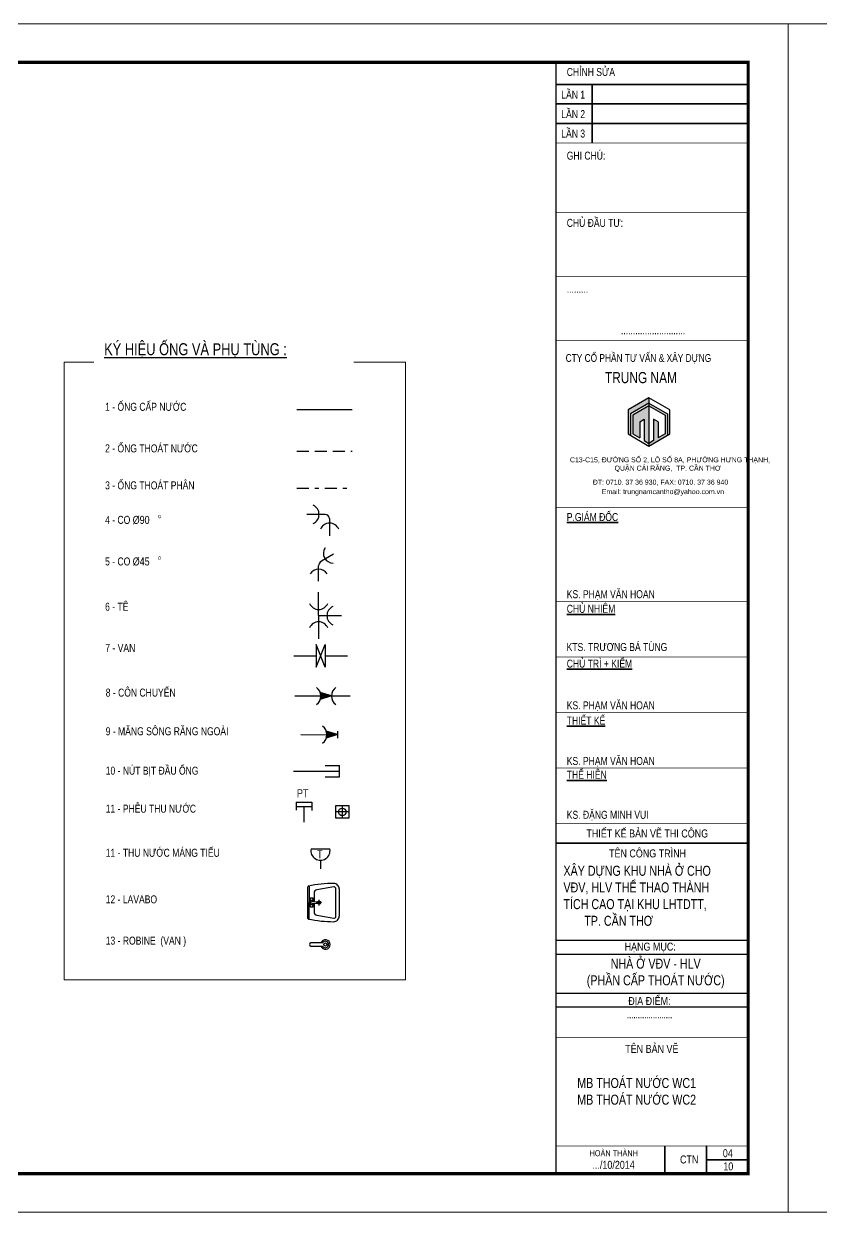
# Model space of a CAD drawing. Header units: millimetres. Extents: x -341 to 79, y 65 to 137.
# Drawn here: x -192.32 to -172.39, y 107.61 to 137.31 of the extents above; entities that cross this region are included whole.
import ezdxf

# ---------------------------------------------------------------- set-up
doc = ezdxf.new("R2010")
doc.units = ezdxf.units.MM
doc.header["$LTSCALE"] = 0.3
doc.header["$MEASUREMENT"] = 0
doc.linetypes.add('DASHDOTX2', pattern=[2, 1, -0.5, 0, -0.5])
doc.linetypes.add('HIDDEN', pattern=[0.375, 0.25, -0.125])
doc.layers.get('0').update_dxf_attribs({"linetype": 'CONTINUOUS', "lineweight": 13})
doc.layers.get('DEFPOINTS').update_dxf_attribs({"linetype": 'CONTINUOUS', "lineweight": 13})
for name, color, linetype in [('KHUNG', 6, 'CONTINUOUS'), ('LAYER 7', 7, 'CONTINUOUS'), ('LAYER1', 1, 'CONTINUOUS'), ('LAYER5', 5, 'CONTINUOUS'), ('LAYER7', 7, 'CONTINUOUS'), ('NETMANH', 44, 'CONTINUOUS'), ('THEP DOC_0.6', 6, 'CONTINUOUS'), ('Vat dung', 124, 'CONTINUOUS')]:
    doc.layers.add(name, color=color, linetype=linetype)
doc.layers.add('KICH THUOC 1', color=9, linetype='CONTINUOUS', lineweight=13)
doc.layers.add('Layer6', color=7, linetype='CONTINUOUS', true_color=0xffe8a3)
doc.styles.add('HELVE-KT', font='VHELVCN.TTF')
doc.styles.add('VNI - HELVE', font='VBOOKMN.TTF', dxfattribs={"width": 0.8})
doc.styles.add('VNIHC2', font='VHELVCN.TTF', dxfattribs={"width": 0.8})

# ---------------------------------------------------------------- blocks, each defined once
blk = doc.blocks.new('AAEER')
at = {"linetype": 'Continuous', "ltscale": 0.08}
h = blk.add_hatch(color=8, dxfattribs=at)
h.paths.add_polyline_path([(377.886, 656.949), (377.886, 657.083), (377.366, 656.782), (377.366, 656.181), (377.423, 656.148), (377.423, 656.682)])
h.paths.add_polyline_path([(377.886, 656.882), (377.481, 656.649), (377.481, 656.181), (377.655, 656.081), (377.655, 656.482), (377.771, 656.548), (377.771, 656.014), (377.886, 655.947)])
blk.add_hatch(color=8, dxfattribs=at).paths.add_polyline_path([(378.118, 656.482), (378.002, 656.548), (378.002, 656.014), (377.886, 655.947), (377.886, 655.88), (378.349, 656.148), (378.349, 656.682), (377.886, 656.949), (377.886, 656.882), (378.291, 656.649), (378.291, 656.181), (378.118, 656.081)])
for p, q in [((377.886, 657.083), (377.886, 656.949)), ((377.886, 657.083), (377.886, 655.88)), ((377.886, 656.949), (377.423, 656.682)), ((377.423, 656.682), (377.423, 656.148)), ((377.886, 656.882), (377.481, 656.649)), ((377.886, 656.949), (378.349, 656.682)), ((377.886, 656.882), (377.886, 655.947)), ((377.886, 656.882), (378.291, 656.649)), ((378.349, 656.682), (378.349, 656.148)), ((377.481, 656.649), (377.481, 656.181)), ((377.655, 656.482), (377.771, 656.548)), ((377.655, 656.482), (377.655, 656.081)), ((377.771, 656.548), (377.771, 656.014)), ((378.118, 656.482), (378.002, 656.548)), ((378.002, 656.548), (378.002, 656.014)), ((378.118, 656.482), (378.118, 656.081)), ((378.291, 656.649), (378.291, 656.181))]:
    blk.add_line(p, q, dxfattribs=at)
blk.add_lwpolyline([(377.366, 656.181), (377.886, 655.88), (378.407, 656.181), (378.407, 656.782), (377.886, 657.083), (377.366, 656.782)], close=True, dxfattribs=at)
for points in [[(377.481, 656.181), (377.655, 656.081)], [(378.291, 656.181), (378.118, 656.081)], [(377.771, 656.014), (377.886, 655.947)], [(378.002, 656.014), (377.886, 655.947)]]:
    blk.add_lwpolyline(points, dxfattribs=at)
for points in [[(375.565, 643.528), (380.365, 643.528)], [(375.565, 643.18), (380.365, 643.18)], [(375.565, 642.208), (380.365, 642.208)], [(375.565, 641.861), (380.365, 641.861)]]:
    blk.add_lwpolyline(points)
at = {"layer": 'LAYER 7', "lineweight": 35}
for points in [[(375.565, 664.914), (380.365, 664.914)], [(376.469, 663.456), (376.469, 664.914)], [(375.565, 664.428), (380.365, 664.428)], [(375.565, 663.942), (380.365, 663.942)], [(375.565, 645.958), (380.365, 645.958)], [(378.282, 638.389), (378.282, 637.695)], [(379.323, 638.389), (379.323, 638.389), (379.323, 637.695)], [(379.323, 638.042), (380.365, 638.042)]]:
    blk.add_lwpolyline(points, dxfattribs=at)
at = {"layer": 'LAYER7', "const_width": 0.0278}
blk.add_lwpolyline([(380.365, 665.47), (375.565, 665.47), (375.565, 637.695), (380.365, 637.695)], close=True, dxfattribs=at)
at = {"layer": 'LAYER7'}
for points, const_width in [([(375.565, 663.456), (380.365, 663.456)], 0.0174), ([(375.565, 661.712), (380.365, 661.712)], 0.0174), ([(375.565, 660.112), (380.365, 660.112)], 0.0174), ([(375.565, 658.512), (380.365, 658.512)], 0.0212), ([(375.565, 654.346), (380.365, 654.346)], 0.0174), ([(375.565, 651.999), (380.365, 651.999)], 0.0174), ([(375.565, 650.61), (380.365, 650.61)], 0.0174), ([(375.565, 649.221), (380.365, 649.221)], 0.0174), ([(375.565, 647.833), (380.365, 647.833)], 0.0174), ([(375.565, 646.444), (380.365, 646.444)], 0.0174), ([(375.565, 641.097), (380.365, 641.097)], 0.0174), ([(375.565, 638.389), (380.365, 638.389)], 0.0174)]:
    blk.add_lwpolyline(points, dxfattribs=dict(at, const_width=const_width))
at = {"layer": 'LAYER 7', "lineweight": 35, "style": 'VNI - HELVE'}
for s, insert, char_height, width, attachment_point in [('CHÆNH SÖÛA', (375.833, 665.327), 0.2, 5.31965, 1), ('LAÀN 1', (375.696, 664.761), 0.2, 5.31965, 1), ('LAÀN 2', (375.696, 664.275), 0.2, 5.31965, 1), ('LAÀN 3', (375.696, 663.789), 0.2, 5.31965, 1), ('GHI CHUÙ:', (375.833, 663.236), 0.2, 5.31965, 1), ('CHUÛ ÑAÀU TÖ:', (375.833, 661.556), 0.2, 5.31965, 1), ('.........', (375.833, 659.91), 0.2, 5.31965, 1), ('...........................', (377.188, 658.873), 0.2, 5.31965, 1), ('{\\LP.GIAÙM ÑOÁC}', (375.833, 654.205), 0.2, 5.31965, 1), ('KS. PHAÏM VAÊN HOAN', (375.833, 652.277), 0.2, 5.31965, 1), ('{\\LCHUÛ NHIEÄM}', (375.833, 651.912), 0.2, 5.31965, 1), ('KTS. TRÖÔNG BAÙ TUØNG', (375.828, 650.957), 0.2, 5.31965, 1), ('{\\LCHUÛ TRÌ + KIEÅM}', (375.833, 650.542), 0.2, 5.31965, 1), ('KS. PHAÏM VAÊN HOAN', (375.833, 649.499), 0.2, 5.31965, 1), ('{\\LTHIEÁT KEÁ}', (375.833, 649.118), 0.2, 5.31965, 1), ('KS. PHAÏM VAÊN HOAN', (375.833, 648.11), 0.2, 5.31965, 1), ('{\\LTHEÅ HIEÄN}', (375.833, 647.765), 0.2, 5.31965, 1), ('KS. ÑAËNG MINH VUI', (375.833, 646.764), 0.2, 5.31965, 1), ('{\\fVNI-Helve|b0|i0|c0|p2;THIEÁT KEÁ BAÛN VEÕ THI COÂNG}', (376.323, 646.297), 0.2, 5.31965, 1), ('{\\fVNI-Helve|b0|i0|c0|p2;TEÂN COÂNG TRÌNH}', (376.889, 645.799), 0.2, 5.31965, 1), ('XAÂY DÖÏNG KHU NHAØ ÔÛ CHO\\PVÑV, HLV THEÅ THAO THAØNH \\PTÍCH CAO TAÏI KHU LHTDTT, \\P       TP. CAÀN THÔ', (375.75, 645.39), 0.25, 7.09083, 1), ('{\\fVNI-Helve|b0|i0|c0|p2;HAÏNG MUÏC:}', (377.279, 643.469), 0.2, 5.31965, 1), ('NHAØ ÔÛ VÑV - HLV\\P(PHAÀN CAÁP THOAÙT NÖÔÙC)', (378.055, 643.07), 0.25, 4.30245, 2), ('{\\fVNI-Helve|b0|i0|c0|p2;ÑÒA ÑIEÅM:}', (377.37, 642.111), 0.2, 5.31965, 1), ('{\\fVNI-Helve|b0|i0|c0|p2;.....................}', (377.337, 641.754), 0.17359, 5.31965, 1), ('{\\fVNI-Helve|b0|i0|c0|p2;TEÂN BAÛN VEÕ}', (377.294, 640.914), 0.2, 5.31965, 1), ('{\\fVNI-Helve|b0|i0|c0|p2;HOAØN THAØNH}', (376.401, 638.282), 0.15, 5.31965, 1), ('{\\fVNI-Helve|b0|i0|c0|p2;.../10/2014}', (376.475, 638.017), 0.2, 5.31965, 1), ('{\\fVNI-Helve|b0|i0|c0|p2;CTN}', (378.663, 638.151), 0.2, 5.31965, 1), ('{\\fVNI-Helve|b0|i0|c0|p2;10}', (379.745, 637.978), 0.2, 5.31965, 1)]:
    blk.add_mtext(s, dxfattribs=dict(at, insert=insert, char_height=char_height, width=width, attachment_point=attachment_point))
at = {"layer": 'LAYER5', "attachment_point": 1, "style": 'VNI - HELVE'}
for s, insert, char_height, width in [('{\\H0.9774x;CTY COÅ PHAÀN TÖ VAÁN & XAÂY DÖÏNG} ', (375.805, 658.177), 0.19891, 4.67984), ('TRUNG NAM', (376.787, 657.729), 0.2777, 3.59296), ('{\\fVNI-Helve|b0|i0|c0|p2;C13-C15, ÑÖÔØNG SOÁ 2, LOÂ SOÁ 8A, PHÖÔØNG HÖNG THAÏNH, \\P                       QUAÄN CAÙI RAÊNG,  TP. CAÀN THÔ}', (375.912, 655.598), 0.12499, 8.0242), ('{\\fVNI-Helve|b0|i0|c0|p2;ÑT: 0710. 37 36 930, FAX: 0710. 37 36 940}', (376.484, 655.04), 0.12499, 8.0242), ('{\\fVNI-Helve|b0|i0|c0|p2;Email: trungnamcantho@yahoo.com.vn}', (376.706, 654.803), 0.12499, 8.0242)]:
    blk.add_mtext(s, dxfattribs=dict(at, insert=insert, char_height=char_height, width=width))
blk = doc.blocks.new('lavabo3')
for p, q in [((-198, 0), (198, 0)), ((-209, -17), (0, -17)), ((-159, -112), (-197, -323)), ((-13, -77), (-117, -77)), ((-59, -27), (0, -27)), ((-59, -44), (-59, -27)), ((-59, -61), (-59, -44)), ((-15, -61), (-59, -61)), ((-35, -139), (0, -139)), ((28, -36), (-28, -36)), ((-20, -53), (-28, -53)), ((-26, -44), (-17, -44)), ((-10, -110), (-15, -57)), ((209, -17), (0, -17)), ((0, -27), (60, -27)), ((0, -170), (0, -113)), ((0, -139), (35, -139)), ((15, -57), (10, -110)), ((117, -77), (13, -77)), ((60, -61), (15, -61)), ((26, -44), (17, -44)), ((28, -53), (20, -53)), ((60, -27), (60, -44)), ((60, -44), (60, -61)), ((197, -323), (159, -112)), ((-171, -349), (0, -349)), ((0, -391), (-171, -391)), ((0, -349), (171, -349)), ((171, -391), (0, -391))]:
    blk.add_line(p, q)
for centre, radius in [((-42, -44), 17), ((0, -139), 21.2), ((0, -139), 17), ((42, -44), 17)]:
    blk.add_circle(centre, radius)
for centre, radius, start, end in [((198, -9), 8.5, 11.6736, 90), ((1341, -326), 1580, 168.3264, 179.8676), ((-198, -9), 8.5, 90, 168.3264), ((-117, -119), 42.5, 90, 170.6121), ((-20, -57), 4.25, 5.6071, 90), ((0, -93), 20.1, 239.7473, 300.2527), ((20, -57), 4.25, 90, 174.3929), ((117, -119), 42.5, 9.3879, 90), ((-1341, -326), 1580, 0.1324, 11.6736), ((-171, -323), 68, 179.8676, 270), ((-171, -323), 25.5, 179.8676, 270), ((171, -323), 68, 270, 0.1324), ((171, -323), 25.5, 270, 0.1324)]:
    blk.add_arc(centre, radius, start, end)
blk = doc.blocks.new('voi rua')
at = {"layer": 'NETMANH'}
for p, q in [((-817.8478, 821.7753), (-817.9205, 821.7753)), ((-817.9205, 821.7553), (-817.8478, 821.7553))]:
    blk.add_line(p, q, dxfattribs=at)
for centre, major_axis, start_param, end_param in [((-817.9378, 821.7653), (0.0212, 0.0212), 5.840769, 11.438195), ((-817.9378, 821.7653), (0.0141, 0.0141), 6.027374, 11.253105), ((-817.9378, 821.7653), (-0.00707, 0.00707), -0.785398, 5.497787), ((-817.8478, 821.7653), (0.00707, 0.00707), 3.926991, 7.068583)]:
    blk.add_ellipse(centre, major_axis=major_axis, ratio=1, start_param=start_param, end_param=end_param, dxfattribs=at)

msp = doc.modelspace()

# ---------------------------------------------------------------- hatches: boundary and pattern name
at = {"layer": 'KHUNG', "linetype": 'Continuous', "ltscale": 0.08}
for points in [[(-184.6296, 120.5115), (-184.6296, 120.5115), (-184.9081, 120.5947, -0.2083886), (-184.9081, 120.4245)], [(-184.4793, 119.5453), (-184.4793, 119.5453), (-184.7578, 119.6285, -0.2083886), (-184.7578, 119.4584)]]:
    msp.add_hatch(color=256, dxfattribs=at).paths.add_polyline_path(points)

# ---------------------------------------------------------------- linework, layer by layer
at = {"layer": 'DEFPOINTS', "linetype": 'Continuous', "ltscale": 0.08}
for points in [[(-215.2157, 107.6101), (-173.2157, 107.6101), (-173.2157, 137.3101), (-215.2157, 137.3101)], [(-173.2157, 107.6101), (-131.2157, 107.6101), (-131.2157, 137.3101), (-173.2157, 137.3101)]]:
    msp.add_lwpolyline(points, close=True, dxfattribs=at)
at = {"layer": 'KHUNG', "linetype": 'Continuous', "ltscale": 0.08}
for p, q in [((-184.7871, 121.2317), (-185.0119, 121.8015)), ((-185.0119, 121.8015), (-185.0119, 121.2317)), ((-185.0119, 121.2317), (-184.7871, 121.8015)), ((-184.7871, 121.8015), (-184.7871, 121.2317)), ((-184.6296, 120.5115), (-184.9081, 120.5947)), ((-184.6296, 120.5115), (-184.9081, 120.4245)), ((-184.4793, 119.5453), (-184.7578, 119.6285)), ((-184.4793, 119.5453), (-184.7578, 119.4584))]:
    msp.add_line(p, q, dxfattribs=at)
at = {"layer": 'KHUNG', "linetype": 'DASHDOTX2', "ltscale": 1.5}
for p, q in [((-185.5095, 117.8579), (-185.5095, 117.6559)), ((-185.5095, 117.8579), (-185.1167, 117.8579)), ((-185.5095, 117.7478), (-185.1167, 117.7478)), ((-185.1167, 117.8579), (-185.1167, 117.6497))]:
    msp.add_line(p, q, dxfattribs=at)
at = {"layer": 'KHUNG', "linetype": 'Continuous', "ltscale": 0.08}
for points in [[(-185.4925, 127.6684), (-184.1114, 127.6684)], [(-184.7811, 125.0481), (-185.2457, 125.0481)], [(-184.6758, 124.943), (-184.6758, 124.5097)], [(-184.5795, 124.0549), (-184.8792, 123.8819)], [(-184.9499, 123.3795), (-184.9499, 123.7611)], [(-184.9477, 122.519), (-184.9477, 123.1019)], [(-184.9477, 122.519), (-184.3778, 122.519)], [(-184.9477, 122.519), (-184.9477, 121.936)], [(-185.5694, 121.5166), (-185.0119, 121.5166)], [(-184.7871, 121.5166), (-184.2309, 121.5166)], [(-185.5431, 120.5115), (-184.1616, 120.5115)], [(-185.3927, 119.5453), (-184.7401, 119.5437)], [(-185.5769, 118.6334), (-184.4299, 118.6334)], [(-184.7819, 118.7719), (-184.4299, 118.7719)], [(-184.4299, 118.4949), (-184.4299, 118.7719)], [(-184.7819, 118.4949), (-184.4299, 118.4949)]]:
    msp.add_lwpolyline(points, dxfattribs=at)
at = {"layer": 'KHUNG', "linetype": 'DASHDOTX2', "ltscale": 1.5}
msp.add_lwpolyline([(-185.3131, 117.3615), (-185.3131, 117.7478)], dxfattribs=at)
at = {"layer": 'KHUNG', "linetype": 'Continuous', "ltscale": 0.08}
for centre, radius, start, end in [((-185.1856, 125.0481), 0.2488, 293.21912, 66.78088), ((-184.7899, 124.934), 0.1144, 4.53567, 85.61237), ((-184.6758, 124.5821), 0.2488, 23.21912, 156.78088), ((-184.5864, 124.0753), 0.2419, 145.75865, 270), ((-184.797, 123.7526), 0.1531, 122.42439, 176.8134), ((-184.9499, 123.4258), 0.2541, 33.49637, 146.50363), ((-184.9477, 122.9218), 0.2488, 203.21912, 336.78088), ((-184.4931, 122.519), 0.2488, 113.21912, 246.78088), ((-184.9477, 122.1161), 0.2488, 23.21912, 156.78088), ((-185.146, 120.5096), 0.2556, 304.06038, 56.0825), ((-184.9957, 119.5434), 0.2556, 304.06038, 56.0825)]:
    msp.add_arc(centre, radius, start, end, dxfattribs=at)
at = {"layer": 'KICH THUOC 1', "linetype": 'ByBlock'}
msp.add_lwpolyline([(-184.0657, 128.8513), (-182.7754, 128.8513), (-182.7754, 113.4156), (-191.3086, 113.4156), (-191.3086, 128.8513), (-190.5646, 128.8513)], dxfattribs=at)
at = {"layer": 'Layer6', "ltscale": 10}
msp.add_arc((-184.3741, 120.5075), 0.2556, 123.67248, 235.6946, dxfattribs=at)
at = {"layer": 'LAYER7', "linetype": 'Continuous', "const_width": 0.08}
msp.add_lwpolyline([(-174.2157, 136.3475), (-213.4157, 136.3475), (-213.4157, 108.5726), (-174.2157, 108.5726)], close=True, dxfattribs=at)
at = {"layer": 'THEP DOC_0.6', "linetype": 'HIDDEN', "ltscale": 4}
msp.add_lwpolyline([(-185.4925, 126.6298), (-184.1114, 126.6298)], dxfattribs=at)
at = {"layer": 'THEP DOC_0.6', "linetype": 'DASHDOTX2'}
msp.add_lwpolyline([(-185.4925, 125.7055), (-184.1114, 125.7055)], dxfattribs=at)
at = {"layer": 'THEP DOC_0.6', "linetype": 'Continuous', "ltscale": 0.08}
for points in [[(-184.4793, 119.6303), (-184.4793, 119.4603)], [(-185.1363, 116.691), (-184.6685, 116.691)], [(-184.9024, 116.4056), (-184.9024, 116.1894)]]:
    msp.add_lwpolyline(points, dxfattribs=at)
msp.add_arc((-184.9024, 116.6441), 0.2385, 168.6742, 11.3258, dxfattribs=at)
at = {"layer": 'Vat dung', "linetype": 'Continuous', "ltscale": 0.08}
msp.add_lwpolyline([(-184.1964, 117.4554), (-184.5164, 117.4554), (-184.5164, 117.7754), (-184.1964, 117.7754)], close=True, dxfattribs=at)
for points in [[(-184.1964, 117.6154), (-184.5164, 117.6154)], [(-184.3564, 117.7754), (-184.3564, 117.4554)]]:
    msp.add_lwpolyline(points, dxfattribs=at)
msp.add_circle((-184.3564, 117.6154), 0.0943, dxfattribs=at)

# ---------------------------------------------------------------- block references
at = {"layer": 'LAYER 7', "linetype": 'Continuous'}
msp.add_blockref('AAEER', (-554.5807, -529.1221), dxfattribs=at)
at = {"layer": 'LAYER7', "xscale": 4, "yscale": 4, "zscale": 4, "rotation": 180}
msp.add_blockref('voi rua', (-3456.5307, 3401.3615), dxfattribs=at)
at = {"layer": 'Vat dung', "xscale": 0.00200000000000955, "yscale": 0.00200000000000955, "zscale": 0.002, "rotation": 90}
msp.add_blockref('lavabo3', (-185.2158, 115.3492), dxfattribs=at)

# ---------------------------------------------------------------- texts
at = {"layer": 'LAYER 7', "lineweight": 35, "width": 5.319651, "attachment_point": 1, "style": 'VNI - HELVE'}
for s, insert, char_height in [('MB THOAÙT NÖÔÙC WC1\\PMB THOAÙT NÖÔÙC WC2', (-178.4856, 110.9652), 0.25), ('{\\fVNI-Helve|b0|i0|c0|p2;04}', (-174.8479, 109.1847), 0.2)]:
    msp.add_mtext(s, dxfattribs=dict(at, insert=insert, char_height=char_height))
at = {"layer": 'LAYER1', "linetype": 'Continuous', "ltscale": 0.08, "attachment_point": 1, "style": 'VNIHC2'}
for s, insert, char_height, width in [('{\\fVNI-Book|b0|i0|c0|p2;\\LKYÙ HIEÄU OÁNG VAØ PHUÏ TUØNG :}', (-190.3085, 129.3271), 0.3, 63.578456), ('{\\fVNI-Book|b0|i0|c0|p2;1 - OÁNG CAÁP NÖÔÙC }', (-190.2839, 127.8377), 0.2, 3.243401), ('{\\fVNI-Book|b0|i0|c0|p2;2 - OÁNG THOAÙT NÖÔÙC }', (-190.2839, 126.7991), 0.2, 3.243401), ('{\\fVNI-Book|b0|i0|c0|p2;3 - OÁNG THOAÙT PHAÂN}', (-190.2839, 125.8748), 0.2, 3.243401), ('{\\fVNI-Book|b0|i0|c0|p2;4 - CO \\fArial|b0|i0|c0|p34;%%C90 }', (-190.2839, 125.0121), 0.2, 2.554486), ('{\\fVNI-Book|b0|i0|c0|p2;O\\fArial|b0|i0|c0|p34; }', (-188.9634, 125.0354), 0.08, 2.554486), ('{\\fVNI-Book|b0|i0|c0|p2;5 - CO \\fArial|b0|i0|c0|p34;%%C45}', (-190.2839, 123.9733), 0.2, 2.554486), ('{\\fVNI-Book|b0|i0|c0|p2;O\\fArial|b0|i0|c0|p34; }', (-188.9634, 123.9966), 0.08, 2.554486), ('{\\fVNI-Book|b0|i0|c0|p2;6 - TEÂ}', (-190.2839, 122.8419), 0.2, 2.554486), ('{\\fVNI-Book|b0|i0|c0|p2;7 - VAN }', (-190.2789, 121.8131), 0.2, 3.430956), ('{\\fVNI-Book|b0|i0|c0|p2;8 - COÂN CHUYEÅN}', (-190.2691, 120.6957), 0.2, 3.430956), ('{\\fVNI-Book|b0|i0|c0|p2;9 - MAÊNG SOÂNG RAÊNG NGOAØI}', (-190.2691, 119.7296), 0.2, 3.930996), ('{\\fVNI-Book|b0|i0|c0|p2;10 - NUÙT BÒT ÑAÀU OÁNG}', (-190.2691, 118.7448), 0.2, 3.430956), ('{\\fVNI-Book|b0|i0|c0|p2;11 - PHEÃU THU NÖÔÙC}', (-190.2691, 117.7948), 0.2, 3.430956), ('{\\fVNI-Book|b0|i0|c0|p2;11 - THU NÖÔÙC MAÙNG TIEÅU}', (-190.2691, 116.6927), 0.2, 3.430956), ('{\\fVNI-Book|b0|i0|c0|p2;12 - LAVABO}', (-190.2691, 115.5287), 0.2, 3.705349), ('{\\fVNI-Book|b0|i0|c0|p2;13 - ROBINE  (VAN )}', (-190.2691, 114.4977), 0.2, 3.430956)]:
    msp.add_mtext(s, dxfattribs=dict(at, insert=insert, char_height=char_height, width=width))
at = {"layer": 'LAYER1', "linetype": 'Continuous', "ltscale": 0.05, "char_height": 0.2, "attachment_point": 1, "style": 'HELVE-KT'}
for s, insert in [('PT', (-185.4935, 118.1815)), ('T', (-184.9869, 116.6553))]:
    msp.add_mtext(s, dxfattribs=dict(at, insert=insert))

doc.saveas('drawing.dxf')
